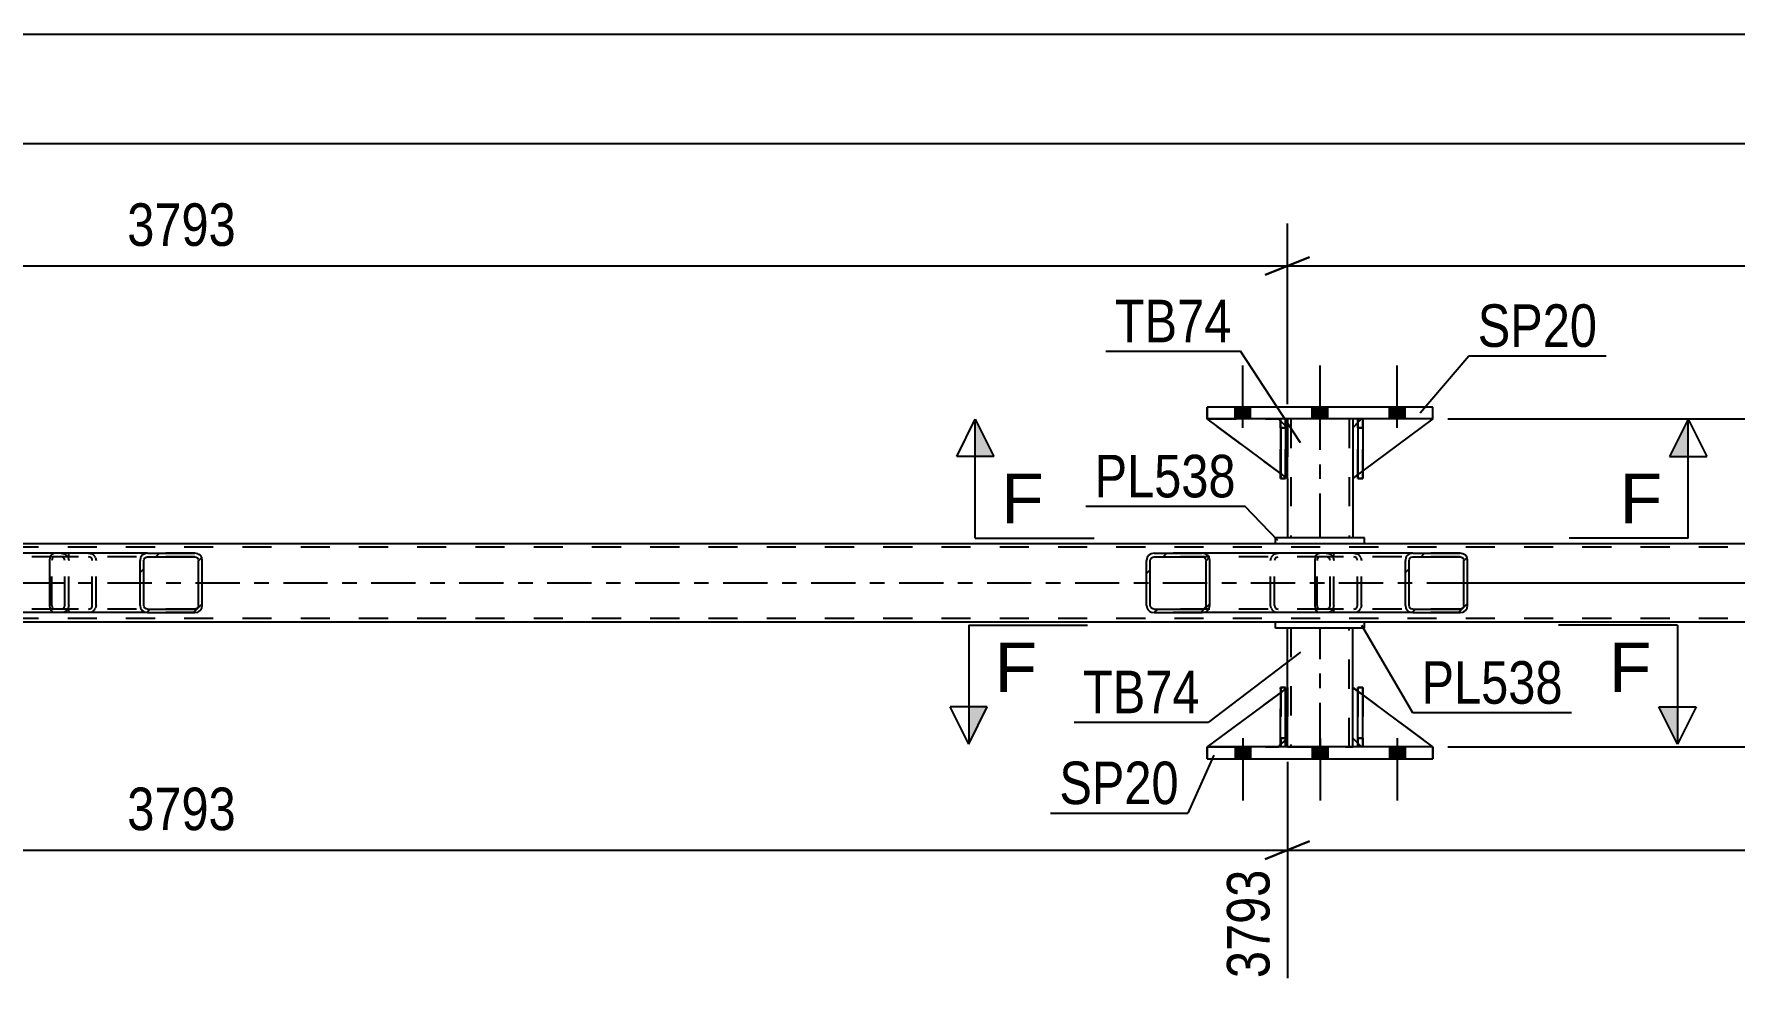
# Model space of a CAD drawing. Header units: millimetres. Extents: x 0 to 841, y 0 to 594.
# Drawn here: x 161.5 to 275.9, y 204.9 to 269.1 of the extents above; entities that cross this region are included whole.
import ezdxf

# ---------------------------------------------------------------- set-up
doc = ezdxf.new("R2010")
doc.units = ezdxf.units.MM
doc.linetypes.add('DXK_LINE_DOT2', pattern=[3.9198, 1.9599, -1.9599])
doc.linetypes.add('DXK_LINE_DOT3', pattern=[5.9187, 2.979, -0.9799, 0.9799, -0.9799])
doc.styles.add('Arial', font='ARIAL.TTF', dxfattribs={"height": 0.2})
doc.styles.add('Arial Narrow', font='ARIALN.TTF', dxfattribs={"height": 0.2})

# ---------------------------------------------------------------- blocks, each defined once
blk = doc.blocks.new('Part-318887959-3228 - 3092')
at = {"color": 7, "linetype": 'DXK_LINE_DOT2'}
for p, q in [((250.9, 225.07), (250.58, 225.07)), ((250.58, 221.67), (250.58, 225.07)), ((250.58, 221.07), (250.58, 225.07)), ((250.9, 225.07), (250.9, 221.67)), ((250.9, 221.07), (250.9, 225.07)), ((250.9, 221.67), (250.58, 221.67)), ((250.58, 221.07), (250.58, 221.67)), ((250.9, 221.07), (250.58, 221.07)), ((250.9, 221.67), (250.9, 221.07)), ((250.9, 221.07), (250.9, 221.07))]:
    blk.add_line(p, q, dxfattribs=at)
blk = doc.blocks.new('Part-318887959-3184 - 3092')
at = {"color": 2, "linetype": 'Continuous'}
for p, q in [((250.23, 221.67), (250.23, 225.07)), ((250.58, 224.81), (250.23, 225.07)), ((255.63, 221.07), (250.9, 224.57)), ((250.58, 221.32), (250.23, 221.67))]:
    blk.add_line(p, q, dxfattribs=at)
at = {"color": 7, "linetype": 'DXK_LINE_DOT2'}
for p, q in [((250.9, 224.57), (250.58, 224.81)), ((250.83, 221.07), (250.58, 221.32)), ((255.63, 221.07), (250.83, 221.07)), ((255.63, 221.07), (255.63, 221.07)), ((255.63, 221.07), (255.63, 221.07))]:
    blk.add_line(p, q, dxfattribs=at)
blk = doc.blocks.new('Part-318887959-3249 - 3092')
at = {"color": 2, "linetype": 'Continuous'}
for p, q in [((240.43, 220.27), (240.43, 221.07)), ((255.63, 221.07), (240.43, 221.07)), ((255.63, 220.27), (255.63, 221.07)), ((240.43, 220.27), (255.63, 220.27))]:
    blk.add_line(p, q, dxfattribs=at)
at = {"color": 7, "linetype": 'DXK_LINE_DOT2'}
for p, q in [((240.43, 221.07), (240.43, 220.27)), ((255.63, 221.07), (255.63, 220.27))]:
    blk.add_line(p, q, dxfattribs=at)
blk = doc.blocks.new('Part-318887959-3185 - 3092')
at = {"color": 7, "linetype": 'DXK_LINE_DOT2'}
for p, q in [((250.23, 221.67), (250.23, 225.07)), ((250.23, 225.07), (255.63, 221.07)), ((250.83, 221.07), (250.23, 221.67)), ((255.63, 221.07), (250.83, 221.07))]:
    blk.add_line(p, q, dxfattribs=at)
blk = doc.blocks.new('Part-318887959-3186 - 3092')
at = {"color": 7, "linetype": 'DXK_LINE_DOT2'}
for p, q in [((250.58, 242.55), (250.58, 243.15)), ((250.58, 243.15), (250.58, 243.15)), ((250.58, 243.15), (250.58, 239.15)), ((250.9, 243.15), (250.58, 243.15)), ((250.58, 239.15), (250.58, 242.55)), ((250.58, 242.55), (250.9, 242.55)), ((250.9, 242.55), (250.9, 243.15)), ((250.9, 239.15), (250.9, 243.15)), ((250.9, 242.55), (250.9, 239.15)), ((250.58, 239.15), (250.9, 239.15))]:
    blk.add_line(p, q, dxfattribs=at)
blk = doc.blocks.new('Part-318887959-3251 - 3092')
at = {"color": 7, "linetype": 'DXK_LINE_DOT2'}
for p, q in [((245.38, 242.55), (245.38, 243.15)), ((245.38, 243.15), (245.38, 243.15)), ((245.38, 243.15), (245.38, 239.15)), ((245.7, 243.15), (245.38, 243.15)), ((245.38, 239.15), (245.38, 242.55)), ((245.38, 242.55), (245.7, 242.55)), ((245.7, 242.55), (245.7, 243.15)), ((245.7, 239.15), (245.7, 243.15)), ((245.7, 242.55), (245.7, 239.15)), ((245.38, 239.15), (245.7, 239.15))]:
    blk.add_line(p, q, dxfattribs=at)
blk = doc.blocks.new('Part-318887959-3187 - 3092')
at = {"color": 2, "linetype": 'Continuous'}
for p, q in [((245.39, 224.74), (240.43, 221.07)), ((245.83, 225.07), (245.71, 224.98)), ((245.83, 221.67), (245.83, 225.07)), ((245.38, 221.23), (245.23, 221.07)), ((245.83, 221.67), (245.7, 221.55)), ((245.83, 221.67), (245.83, 221.67))]:
    blk.add_line(p, q, dxfattribs=at)
at = {"color": 7, "linetype": 'DXK_LINE_DOT2'}
for p, q in [((245.71, 224.98), (245.39, 224.74)), ((245.83, 221.67), (245.83, 225.07)), ((240.43, 221.07), (245.23, 221.07)), ((245.83, 221.67), (245.23, 221.07)), ((245.7, 221.55), (245.38, 221.23))]:
    blk.add_line(p, q, dxfattribs=at)
blk = doc.blocks.new('Part-318887959-3188 - 3092')
at = {"color": 7, "linetype": 'DXK_LINE_DOT2'}
for p, q in [((245.83, 225.07), (240.43, 221.07)), ((245.83, 221.67), (245.83, 225.07)), ((245.83, 225.07), (245.83, 221.67)), ((240.43, 221.07), (245.23, 221.07)), ((245.23, 221.07), (245.83, 221.67)), ((245.83, 221.67), (245.23, 221.07)), ((245.83, 221.67), (245.83, 221.67))]:
    blk.add_line(p, q, dxfattribs=at)
blk = doc.blocks.new('Part-318887959-3189 - 3092')
at = {"color": 2, "linetype": 'Continuous'}
for p, q in [((245.38, 221.07), (245.39, 225.07)), ((245.39, 225.07), (245.71, 225.07)), ((245.7, 221.07), (245.71, 225.07)), ((245.39, 221.07), (245.38, 221.07)), ((245.71, 221.07), (245.38, 221.07))]:
    blk.add_line(p, q, dxfattribs=at)
at = {"color": 7, "linetype": 'DXK_LINE_DOT2'}
for p, q in [((245.39, 225.07), (245.39, 221.67)), ((245.71, 221.67), (245.71, 225.07)), ((245.39, 221.67), (245.39, 221.07)), ((245.39, 221.67), (245.71, 221.67)), ((245.7, 221.07), (245.71, 221.07)), ((245.71, 221.07), (245.71, 221.67))]:
    blk.add_line(p, q, dxfattribs=at)
blk = doc.blocks.new('Part-318887959-3191 - 3092')
at = {"color": 7, "linetype": 'DXK_LINE_DOT2'}
for p, q in [((245.7, 225.07), (245.38, 225.07)), ((245.38, 221.67), (245.38, 225.07)), ((245.38, 221.07), (245.38, 225.07)), ((245.7, 225.07), (245.7, 221.67)), ((245.7, 221.07), (245.7, 225.07)), ((245.7, 221.67), (245.38, 221.67)), ((245.38, 221.07), (245.38, 221.67)), ((245.7, 221.07), (245.38, 221.07)), ((245.7, 221.67), (245.7, 221.07)), ((245.7, 221.07), (245.7, 221.07))]:
    blk.add_line(p, q, dxfattribs=at)
blk = doc.blocks.new('Part-318887959-3257 - 3092')
at = {"color": 2, "linetype": 'Continuous'}
for p, q in [((245.83, 243.15), (245.83, 242.55)), ((250.23, 243.15), (250.23, 242.55)), ((245.83, 239.15), (245.83, 235.15)), ((250.23, 239.15), (250.23, 235.15))]:
    blk.add_line(p, q, dxfattribs=at)
at = {"color": 7, "linetype": 'DXK_LINE_DOT2'}
for p, q in [((250.23, 243.15), (245.83, 243.15)), ((245.83, 242.55), (245.83, 239.15)), ((246.07, 243.15), (246.07, 235.15)), ((249.99, 243.15), (249.99, 235.15)), ((250.23, 242.55), (250.23, 239.15)), ((250.23, 235.15), (245.83, 235.15))]:
    blk.add_line(p, q, dxfattribs=at)
at = {"color": 7, "linetype": 'DXK_LINE_DOT3'}
blk.add_line((248.03, 235.15), (248.03, 243.15), dxfattribs=at)
blk = doc.blocks.new('Part-318887959-3195 - 3092')
at = {"color": 2, "linetype": 'Continuous'}
for p, q in [((245.7, 243.15), (245.38, 243.15)), ((245.38, 243.15), (245.39, 239.15)), ((245.71, 243.15), (245.7, 243.15)), ((245.7, 243.15), (245.71, 239.15)), ((245.71, 239.15), (245.39, 239.15))]:
    blk.add_line(p, q, dxfattribs=at)
at = {"color": 7, "linetype": 'DXK_LINE_DOT2'}
for p, q in [((245.39, 242.55), (245.39, 243.15)), ((245.71, 242.55), (245.39, 242.55)), ((245.39, 242.55), (245.39, 239.15)), ((245.71, 243.15), (245.7, 243.15)), ((245.71, 242.55), (245.71, 243.15)), ((245.71, 239.15), (245.71, 242.55))]:
    blk.add_line(p, q, dxfattribs=at)
blk = doc.blocks.new('Part-318887959-3196 - 3092')
at = {"color": 7, "linetype": 'DXK_LINE_DOT2'}
for p, q in [((245.83, 239.15), (240.43, 243.15)), ((240.43, 243.15), (245.23, 243.15)), ((245.23, 243.15), (245.83, 242.55)), ((245.83, 242.55), (245.23, 243.15)), ((245.83, 242.55), (245.83, 239.15)), ((245.83, 242.55), (245.83, 242.55)), ((245.83, 242.55), (245.83, 239.15))]:
    blk.add_line(p, q, dxfattribs=at)
blk = doc.blocks.new('Part-318887959-3197 - 3092')
at = {"color": 2, "linetype": 'Continuous'}
for p, q in [((245.39, 239.48), (240.43, 243.15)), ((245.38, 243), (245.23, 243.15)), ((245.83, 242.55), (245.7, 242.68)), ((245.83, 242.55), (245.83, 242.55)), ((245.83, 239.15), (245.83, 242.55)), ((245.71, 239.24), (245.83, 239.15)), ((245.83, 239.15), (245.83, 239.15))]:
    blk.add_line(p, q, dxfattribs=at)
at = {"color": 7, "linetype": 'DXK_LINE_DOT2'}
for p, q in [((245.23, 243.15), (240.43, 243.15)), ((245.23, 243.15), (245.83, 242.55)), ((245.7, 242.68), (245.38, 243)), ((245.83, 242.55), (245.83, 239.15)), ((245.71, 239.24), (245.39, 239.48))]:
    blk.add_line(p, q, dxfattribs=at)
blk = doc.blocks.new('Part-318887959-3198 - 3092')
at = {"color": 7, "linetype": 'DXK_LINE_DOT2'}
for p, q in [((250.83, 243.15), (250.23, 242.55)), ((250.23, 239.15), (255.63, 243.15)), ((250.23, 242.55), (250.23, 239.15)), ((255.63, 243.15), (250.83, 243.15))]:
    blk.add_line(p, q, dxfattribs=at)
blk = doc.blocks.new('Part-318887959-3199 - 3092')
at = {"color": 2, "linetype": 'Continuous'}
for p, q in [((250.58, 242.9), (250.23, 242.55)), ((250.23, 242.55), (250.23, 239.15)), ((255.63, 243.15), (250.9, 239.65)), ((250.58, 239.41), (250.23, 239.15))]:
    blk.add_line(p, q, dxfattribs=at)
at = {"color": 7, "linetype": 'DXK_LINE_DOT2'}
for p, q in [((250.83, 243.15), (250.58, 242.9)), ((255.63, 243.15), (250.83, 243.15)), ((250.9, 239.65), (250.58, 239.41))]:
    blk.add_line(p, q, dxfattribs=at)
blk = doc.blocks.new('Part-318887959-3226 - 3092')
at = {"color": 2, "linetype": 'Continuous'}
for p, q in [((250.58, 221.07), (250.58, 225.07)), ((250.58, 225.07), (250.9, 225.07)), ((250.9, 221.07), (250.9, 225.07)), ((250.58, 221.07), (250.58, 221.07)), ((250.9, 221.07), (250.58, 221.07))]:
    blk.add_line(p, q, dxfattribs=at)
at = {"color": 7, "linetype": 'DXK_LINE_DOT2'}
for p, q in [((250.58, 225.07), (250.58, 221.67)), ((250.9, 221.67), (250.9, 225.07)), ((250.58, 221.67), (250.58, 221.07)), ((250.58, 221.67), (250.9, 221.67)), ((250.9, 221.07), (250.9, 221.67)), ((250.9, 221.07), (250.9, 221.07))]:
    blk.add_line(p, q, dxfattribs=at)
blk = doc.blocks.new('Part-318887959-3234 - 3092')
at = {"color": 2, "linetype": 'Continuous'}
for p, q in [((251.03, 229.47), (245.03, 229.47)), ((245.03, 229.07), (245.03, 229.47)), ((251.03, 229.07), (245.03, 229.07)), ((251.03, 229.07), (251.03, 229.47))]:
    blk.add_line(p, q, dxfattribs=at)
blk = doc.blocks.new('Part-318887959-3239 - 3092')
at = {"color": 2, "linetype": 'Continuous'}
for p, q in [((245.83, 225.07), (245.83, 229.07)), ((250.23, 225.07), (250.23, 229.07)), ((245.83, 221.07), (245.83, 221.67)), ((250.23, 221.07), (250.23, 221.67))]:
    blk.add_line(p, q, dxfattribs=at)
at = {"color": 7, "linetype": 'DXK_LINE_DOT2'}
for p, q in [((250.23, 229.07), (245.83, 229.07)), ((246.07, 229.07), (246.07, 221.07)), ((249.99, 221.07), (249.99, 229.07)), ((245.83, 221.67), (245.83, 225.07)), ((250.23, 221.67), (250.23, 225.07)), ((245.83, 221.07), (250.23, 221.07))]:
    blk.add_line(p, q, dxfattribs=at)
at = {"color": 7, "linetype": 'DXK_LINE_DOT3'}
blk.add_line((248.03, 221.07), (248.03, 229.07), dxfattribs=at)
blk = doc.blocks.new('Part-318887959-3244 - 3092')
at = {"color": 2, "linetype": 'Continuous'}
for p, q in [((255.63, 243.95), (240.43, 243.95)), ((240.43, 243.15), (240.43, 243.95)), ((255.63, 243.15), (255.63, 243.95)), ((255.63, 243.15), (240.43, 243.15))]:
    blk.add_line(p, q, dxfattribs=at)
at = {"color": 7, "linetype": 'DXK_LINE_DOT2'}
for p, q in [((240.43, 243.95), (240.43, 243.15)), ((255.63, 243.15), (255.63, 243.95))]:
    blk.add_line(p, q, dxfattribs=at)
blk = doc.blocks.new('Part-318887959-3265 - 3092')
at = {"linetype": 'Continuous'}
h = blk.add_hatch(dxfattribs=at)
h.set_pattern_fill('', scale=0.7, style=0, pattern_type=0)
h.set_pattern_definition([(45, (155.438, 233.815), (-1.57154, 1.57154), [])])
h.paths.add_polyline_path([(155.48, 233.63), (155.44, 233.82), (155.33, 233.97), (155.16, 234.07), (154.97, 234.11), (151.73, 234.11), (151.54, 234.07), (151.37, 233.97), (151.26, 233.82), (151.22, 233.63), (151.22, 230.59), (151.26, 230.41), (151.37, 230.25), (151.54, 230.15), (151.73, 230.11), (154.97, 230.11), (155.16, 230.15), (155.33, 230.25), (155.44, 230.41), (155.48, 230.59)])
h.paths.add_polyline_path([(155.2, 230.5), (155.15, 230.42), (155.06, 230.37), (154.97, 230.35), (151.73, 230.35), (151.63, 230.37), (151.55, 230.42), (151.5, 230.5), (151.48, 230.59), (151.48, 233.63), (151.5, 233.72), (151.55, 233.8), (151.63, 233.85), (151.73, 233.87), (154.97, 233.87), (155.06, 233.85), (155.15, 233.8), (155.2, 233.72), (155.22, 233.63), (155.22, 230.59)])
at = {"color": 2, "linetype": 'Continuous'}
for p, q in [((151.26, 233.82), (151.22, 233.63)), ((151.22, 230.59), (151.22, 233.63)), ((151.48, 233.63), (151.5, 233.72)), ((151.48, 230.59), (151.48, 233.63)), ((151.5, 233.72), (151.55, 233.8)), ((151.73, 234.11), (151.54, 234.07)), ((151.55, 233.8), (151.63, 233.85)), ((151.63, 233.85), (151.73, 233.87)), ((151.73, 234.11), (154.97, 234.11)), ((151.73, 233.87), (154.97, 233.87)), ((162.83, 234.11), (154.97, 234.11)), ((155.16, 234.07), (154.97, 234.11)), ((154.97, 233.87), (155.06, 233.85)), ((155.06, 233.85), (155.15, 233.8)), ((155.15, 233.8), (155.2, 233.72)), ((155.2, 233.72), (155.22, 233.63)), ((155.22, 230.59), (155.22, 233.63)), ((155.48, 233.63), (155.44, 233.82)), ((155.48, 230.59), (155.48, 233.63)), ((151.22, 230.59), (151.26, 230.41)), ((151.5, 230.5), (151.48, 230.59)), ((151.55, 230.42), (151.5, 230.5)), ((151.54, 230.15), (151.73, 230.11)), ((151.63, 230.37), (151.55, 230.42)), ((151.73, 230.35), (151.63, 230.37)), ((151.73, 230.35), (154.97, 230.35)), ((151.73, 230.11), (154.97, 230.11)), ((155.06, 230.37), (154.97, 230.35)), ((154.97, 230.11), (155.16, 230.15)), ((162.83, 230.11), (154.97, 230.11)), ((155.15, 230.42), (155.06, 230.37)), ((155.2, 230.5), (155.15, 230.42)), ((155.22, 230.59), (155.2, 230.5)), ((155.44, 230.41), (155.48, 230.59))]:
    blk.add_line(p, q, dxfattribs=at)
at = {"color": 7, "linetype": 'DXK_LINE_DOT2'}
for p, q in [((154.97, 234.11), (151.73, 234.11)), ((163.32, 233.87), (151.73, 233.87)), ((159.57, 233.63), (159.61, 233.82)), ((159.57, 230.59), (159.57, 233.63)), ((159.84, 233.72), (159.82, 233.63)), ((159.82, 230.59), (159.82, 233.63)), ((159.9, 233.8), (159.84, 233.72)), ((159.88, 234.07), (160.08, 234.11)), ((159.98, 233.85), (159.9, 233.8)), ((160.08, 233.87), (159.98, 233.85)), ((163.32, 234.11), (162.83, 234.11)), ((163.32, 234.11), (163.51, 234.07)), ((163.41, 233.85), (163.32, 233.87)), ((163.5, 233.8), (163.41, 233.85)), ((163.55, 233.72), (163.5, 233.8)), ((163.57, 233.63), (163.55, 233.72)), ((163.57, 230.59), (163.57, 233.63)), ((163.79, 233.82), (163.83, 233.63)), ((163.83, 230.59), (163.83, 233.63)), ((163.32, 230.35), (151.73, 230.35)), ((154.97, 230.11), (151.73, 230.11)), ((159.61, 230.41), (159.57, 230.59)), ((159.82, 230.59), (159.84, 230.5)), ((159.84, 230.5), (159.9, 230.42)), ((160.08, 230.11), (159.88, 230.15)), ((159.9, 230.42), (159.98, 230.37)), ((159.98, 230.37), (160.08, 230.35)), ((163.32, 230.11), (162.83, 230.11)), ((163.32, 230.35), (163.41, 230.37)), ((163.51, 230.15), (163.32, 230.11)), ((163.41, 230.37), (163.5, 230.42)), ((163.5, 230.42), (163.55, 230.5)), ((163.55, 230.5), (163.57, 230.59)), ((163.83, 230.59), (163.79, 230.41))]:
    blk.add_line(p, q, dxfattribs=at)
at = {"color": 2, "linetype": 'Continuous'}
for centre, start, end in [((151.71, 233.61), 110.7583, 155.68), ((154.99, 233.61), 24.3199, 69.2417), ((151.71, 230.61), 204.3199, 249.2417), ((154.99, 230.61), 290.7583, 335.68)]:
    blk.add_arc(centre, 0.496, start, end, dxfattribs=at)
at = {"color": 7, "linetype": 'DXK_LINE_DOT2'}
for centre, start, end in [((160.06, 233.61), 110.7583, 155.68), ((163.33, 233.61), 24.32, 69.2417), ((160.06, 230.61), 204.32, 249.2417), ((163.33, 230.61), 290.7583, 335.68)]:
    blk.add_arc(centre, 0.496, start, end, dxfattribs=at)
blk = doc.blocks.new('Part-318887959-3266 - 3092')
at = {"linetype": 'Continuous'}
h = blk.add_hatch(dxfattribs=at)
h.set_pattern_fill('', scale=0.7, style=0, pattern_type=0)
h.set_pattern_definition([(45, (172.7827, 233.815), (-1.57154, 1.57154), [])])
h.paths.add_polyline_path([(172.82, 233.63), (172.78, 233.82), (172.67, 233.97), (172.51, 234.07), (172.32, 234.11), (169.13, 234.11), (168.94, 234.07), (168.78, 233.97), (168.67, 233.82), (168.63, 233.63), (168.63, 230.59), (168.67, 230.41), (168.78, 230.25), (168.94, 230.15), (169.13, 230.11), (172.32, 230.11), (172.51, 230.15), (172.67, 230.25), (172.78, 230.41), (172.82, 230.59)])
h.paths.add_polyline_path([(172.55, 230.5), (172.5, 230.42), (172.41, 230.37), (172.32, 230.35), (169.13, 230.35), (169.04, 230.37), (168.96, 230.42), (168.9, 230.5), (168.88, 230.59), (168.88, 233.63), (168.9, 233.72), (168.96, 233.8), (169.04, 233.85), (169.13, 233.87), (172.32, 233.87), (172.41, 233.85), (172.5, 233.8), (172.55, 233.72), (172.57, 233.63), (172.57, 230.59)])
at = {"color": 2, "linetype": 'Continuous'}
for p, q in [((162.56, 233.63), (162.58, 233.82)), ((162.56, 230.59), (162.56, 233.63)), ((162.58, 233.82), (162.64, 233.97)), ((162.64, 233.97), (162.73, 234.07)), ((162.73, 234.07), (162.83, 234.11)), ((169.13, 234.11), (162.83, 234.11)), ((168.67, 233.82), (168.63, 233.63)), ((168.63, 230.59), (168.63, 233.63)), ((168.88, 233.63), (168.9, 233.72)), ((168.88, 230.59), (168.88, 233.63)), ((168.9, 233.72), (168.96, 233.8)), ((169.13, 234.11), (168.94, 234.07)), ((168.96, 233.8), (169.04, 233.85)), ((169.04, 233.85), (169.13, 233.87)), ((169.13, 234.11), (172.32, 234.11)), ((169.13, 233.87), (172.32, 233.87)), ((172.51, 234.07), (172.32, 234.11)), ((172.32, 233.87), (172.41, 233.85)), ((172.41, 233.85), (172.5, 233.8)), ((172.5, 233.8), (172.55, 233.72)), ((172.55, 233.72), (172.57, 233.63)), ((172.57, 230.59), (172.57, 233.63)), ((172.82, 233.63), (172.78, 233.82)), ((172.82, 230.59), (172.82, 233.63)), ((162.58, 230.41), (162.56, 230.59)), ((162.64, 230.25), (162.58, 230.41)), ((162.73, 230.15), (162.64, 230.25)), ((162.83, 230.11), (162.73, 230.15)), ((169.13, 230.11), (162.83, 230.11)), ((168.63, 230.59), (168.67, 230.41)), ((168.9, 230.5), (168.88, 230.59)), ((168.96, 230.42), (168.9, 230.5)), ((168.94, 230.15), (169.13, 230.11)), ((169.04, 230.37), (168.96, 230.42)), ((169.13, 230.35), (169.04, 230.37)), ((169.13, 230.35), (172.32, 230.35)), ((169.13, 230.11), (172.32, 230.11)), ((172.41, 230.37), (172.32, 230.35)), ((172.32, 230.11), (172.51, 230.15)), ((172.5, 230.42), (172.41, 230.37)), ((172.55, 230.5), (172.5, 230.42)), ((172.57, 230.59), (172.55, 230.5)), ((172.78, 230.41), (172.82, 230.59))]:
    blk.add_line(p, q, dxfattribs=at)
at = {"color": 7, "linetype": 'DXK_LINE_DOT2'}
for p, q in [((162.71, 233.72), (162.7, 233.63)), ((162.7, 230.59), (162.7, 233.63)), ((162.74, 233.8), (162.71, 233.72)), ((162.78, 233.85), (162.74, 233.8)), ((162.83, 233.87), (162.78, 233.85)), ((172.32, 233.87), (162.83, 233.87)), ((163.83, 233.87), (163.83, 234.11)), ((165.17, 234.11), (165.36, 234.07)), ((165.26, 233.85), (165.17, 233.87)), ((165.35, 233.8), (165.26, 233.85)), ((165.4, 233.72), (165.35, 233.8)), ((165.42, 233.63), (165.4, 233.72)), ((165.42, 230.59), (165.42, 233.63)), ((165.63, 233.82), (165.67, 233.63)), ((165.67, 230.59), (165.67, 233.63)), ((172.32, 234.11), (169.13, 234.11)), ((162.7, 230.59), (162.71, 230.5)), ((162.71, 230.5), (162.74, 230.42)), ((162.74, 230.42), (162.78, 230.37)), ((162.78, 230.37), (162.83, 230.35)), ((172.32, 230.35), (162.83, 230.35)), ((163.83, 230.11), (163.83, 230.35)), ((165.17, 230.35), (165.26, 230.37)), ((165.36, 230.15), (165.17, 230.11)), ((165.26, 230.37), (165.35, 230.42)), ((165.35, 230.42), (165.4, 230.5)), ((165.4, 230.5), (165.42, 230.59)), ((165.67, 230.59), (165.63, 230.41)), ((172.32, 230.11), (169.13, 230.11))]:
    blk.add_line(p, q, dxfattribs=at)
for centre, start, end in [((165.18, 233.62), 23.8494, 68.8059), ((165.18, 230.61), 291.1941, 336.1506)]:
    blk.add_arc(centre, 0.492, start, end, dxfattribs=at)
at = {"color": 2, "linetype": 'Continuous'}
for centre, start, end in [((169.12, 233.62), 111.1941, 156.1506), ((172.33, 233.62), 23.8494, 68.8059), ((169.12, 230.61), 203.8494, 248.8059), ((172.33, 230.61), 291.1941, 336.1506)]:
    blk.add_arc(centre, 0.492, start, end, dxfattribs=at)
blk = doc.blocks.new('Part-318887959-3267 - 3092')
at = {"linetype": 'Continuous'}
h = blk.add_hatch(dxfattribs=at)
h.set_pattern_fill('', scale=0.7, style=0, pattern_type=0)
h.set_pattern_definition([(45, (240.5722, 233.815), (-1.57154, 1.57154), [])])
h.paths.add_polyline_path([(240.61, 233.63), (240.57, 233.82), (240.46, 233.97), (240.3, 234.07), (240.1, 234.11), (236.87, 234.11), (236.67, 234.07), (236.5, 233.97), (236.39, 233.82), (236.35, 233.63), (236.35, 230.59), (236.39, 230.41), (236.5, 230.25), (236.67, 230.15), (236.87, 230.11), (240.1, 230.11), (240.3, 230.15), (240.46, 230.25), (240.57, 230.41), (240.61, 230.59)])
h.paths.add_polyline_path([(240.34, 230.5), (240.28, 230.42), (240.2, 230.37), (240.1, 230.35), (236.87, 230.35), (236.77, 230.37), (236.68, 230.42), (236.63, 230.5), (236.61, 230.59), (236.61, 233.63), (236.63, 233.72), (236.68, 233.8), (236.77, 233.85), (236.87, 233.87), (240.1, 233.87), (240.2, 233.85), (240.28, 233.8), (240.34, 233.72), (240.36, 233.63), (240.36, 230.59)])
at = {"color": 2, "linetype": 'Continuous'}
for p, q in [((236.39, 233.82), (236.35, 233.63)), ((236.35, 230.59), (236.35, 233.63)), ((236.61, 233.63), (236.63, 233.72)), ((236.61, 230.59), (236.61, 233.63)), ((236.63, 233.72), (236.68, 233.8)), ((236.87, 234.11), (236.67, 234.07)), ((236.68, 233.8), (236.77, 233.85)), ((236.77, 233.85), (236.87, 233.87)), ((236.87, 234.11), (240.1, 234.11)), ((236.87, 233.87), (240.1, 233.87)), ((247.97, 234.11), (240.1, 234.11)), ((240.3, 234.07), (240.1, 234.11)), ((240.1, 233.87), (240.2, 233.85)), ((240.2, 233.85), (240.28, 233.8)), ((240.28, 233.8), (240.34, 233.72)), ((240.34, 233.72), (240.36, 233.63)), ((240.36, 230.59), (240.36, 233.63)), ((240.61, 233.63), (240.57, 233.82)), ((240.61, 230.59), (240.61, 233.63)), ((236.35, 230.59), (236.39, 230.41)), ((236.63, 230.5), (236.61, 230.59)), ((236.68, 230.42), (236.63, 230.5)), ((236.67, 230.15), (236.87, 230.11)), ((236.77, 230.37), (236.68, 230.42)), ((236.87, 230.35), (236.77, 230.37)), ((236.87, 230.35), (240.1, 230.35)), ((236.87, 230.11), (240.1, 230.11)), ((240.2, 230.37), (240.1, 230.35)), ((240.1, 230.11), (240.3, 230.15)), ((247.97, 230.11), (240.1, 230.11)), ((240.28, 230.42), (240.2, 230.37)), ((240.34, 230.5), (240.28, 230.42)), ((240.36, 230.59), (240.34, 230.5)), ((240.57, 230.41), (240.61, 230.59))]:
    blk.add_line(p, q, dxfattribs=at)
at = {"color": 7, "linetype": 'DXK_LINE_DOT2'}
for p, q in [((240.1, 234.11), (236.87, 234.11)), ((248.45, 233.87), (236.87, 233.87)), ((244.7, 233.63), (244.74, 233.82)), ((244.7, 230.59), (244.7, 233.63)), ((244.98, 233.72), (244.96, 233.63)), ((244.96, 230.59), (244.96, 233.63)), ((245.03, 233.8), (244.98, 233.72)), ((245.02, 234.07), (245.21, 234.11)), ((245.03, 233.8), (245.06, 233.82)), ((245.06, 233.82), (245.12, 233.85)), ((245.12, 233.85), (245.21, 233.87)), ((248.45, 234.11), (247.97, 234.11)), ((248.45, 234.11), (248.65, 234.07)), ((248.55, 233.85), (248.45, 233.87)), ((248.63, 233.8), (248.55, 233.85)), ((248.69, 233.72), (248.63, 233.8)), ((248.71, 233.63), (248.69, 233.72)), ((248.71, 230.59), (248.71, 233.63)), ((248.92, 233.82), (248.96, 233.63)), ((248.96, 230.59), (248.96, 233.63)), ((248.45, 230.35), (236.87, 230.35)), ((240.1, 230.11), (236.87, 230.11)), ((244.74, 230.41), (244.7, 230.59)), ((244.96, 230.59), (244.98, 230.5)), ((244.98, 230.5), (245.03, 230.42)), ((245.21, 230.11), (245.02, 230.15)), ((245.03, 230.42), (245.12, 230.37)), ((245.12, 230.37), (245.21, 230.35)), ((248.45, 230.11), (247.97, 230.11)), ((248.45, 230.35), (248.55, 230.37)), ((248.65, 230.15), (248.45, 230.11)), ((248.55, 230.37), (248.63, 230.42)), ((248.63, 230.42), (248.69, 230.5)), ((248.69, 230.5), (248.71, 230.59)), ((248.96, 230.59), (248.92, 230.41))]:
    blk.add_line(p, q, dxfattribs=at)
at = {"color": 2, "linetype": 'Continuous'}
for centre, start, end in [((236.85, 233.61), 110.7583, 155.68), ((240.12, 233.61), 24.3199, 69.2417), ((236.85, 230.61), 204.3199, 249.2417), ((240.12, 230.61), 290.7583, 335.68)]:
    blk.add_arc(centre, 0.496, start, end, dxfattribs=at)
at = {"color": 7, "linetype": 'DXK_LINE_DOT2'}
for centre, start, end in [((245.2, 233.61), 110.7583, 155.68), ((248.47, 233.61), 24.32, 69.2417), ((245.2, 230.61), 204.32, 249.2417), ((248.47, 230.61), 290.7583, 335.68)]:
    blk.add_arc(centre, 0.496, start, end, dxfattribs=at)
blk = doc.blocks.new('Part-318887959-3268 - 3092')
at = {"linetype": 'Continuous'}
h = blk.add_hatch(dxfattribs=at)
h.set_pattern_fill('', scale=0.7, style=0, pattern_type=0)
h.set_pattern_definition([(45, (257.917, 233.815), (-1.57154, 1.57154), [])])
h.paths.add_polyline_path([(257.96, 233.63), (257.92, 233.82), (257.81, 233.97), (257.64, 234.07), (257.45, 234.11), (254.27, 234.11), (254.08, 234.07), (253.91, 233.97), (253.8, 233.82), (253.77, 233.63), (253.77, 230.59), (253.8, 230.41), (253.91, 230.25), (254.08, 230.15), (254.27, 230.11), (257.45, 230.11), (257.64, 230.15), (257.81, 230.25), (257.92, 230.41), (257.96, 230.59)])
h.paths.add_polyline_path([(257.68, 230.5), (257.63, 230.42), (257.55, 230.37), (257.45, 230.35), (254.27, 230.35), (254.17, 230.37), (254.09, 230.42), (254.04, 230.5), (254.02, 230.59), (254.02, 233.63), (254.04, 233.72), (254.09, 233.8), (254.17, 233.85), (254.27, 233.87), (257.45, 233.87), (257.55, 233.85), (257.63, 233.8), (257.68, 233.72), (257.7, 233.63), (257.7, 230.59)])
at = {"color": 2, "linetype": 'Continuous'}
for p, q in [((247.7, 233.63), (247.72, 233.82)), ((247.7, 230.59), (247.7, 233.63)), ((247.72, 233.82), (247.78, 233.97)), ((247.78, 233.97), (247.86, 234.07)), ((247.86, 234.07), (247.97, 234.11)), ((254.27, 234.11), (247.97, 234.11)), ((253.8, 233.82), (253.77, 233.63)), ((253.77, 230.59), (253.77, 233.63)), ((254.02, 233.63), (254.04, 233.72)), ((254.02, 230.59), (254.02, 233.63)), ((254.04, 233.72), (254.09, 233.8)), ((254.27, 234.11), (254.08, 234.07)), ((254.09, 233.8), (254.17, 233.85)), ((254.17, 233.85), (254.27, 233.87)), ((254.27, 234.11), (257.45, 234.11)), ((254.27, 233.87), (257.45, 233.87)), ((257.64, 234.07), (257.45, 234.11)), ((257.45, 233.87), (257.55, 233.85)), ((257.55, 233.85), (257.63, 233.8)), ((257.63, 233.8), (257.68, 233.72)), ((257.68, 233.72), (257.7, 233.63)), ((257.7, 230.59), (257.7, 233.63)), ((257.96, 233.63), (257.92, 233.82)), ((257.96, 230.59), (257.96, 233.63)), ((247.72, 230.41), (247.7, 230.59)), ((247.78, 230.25), (247.72, 230.41)), ((247.86, 230.15), (247.78, 230.25)), ((247.97, 230.11), (247.86, 230.15)), ((254.27, 230.11), (247.97, 230.11)), ((253.77, 230.59), (253.8, 230.41)), ((254.04, 230.5), (254.02, 230.59)), ((254.09, 230.42), (254.04, 230.5)), ((254.08, 230.15), (254.27, 230.11)), ((254.17, 230.37), (254.09, 230.42)), ((254.27, 230.35), (254.17, 230.37)), ((254.27, 230.35), (257.45, 230.35)), ((254.27, 230.11), (257.45, 230.11)), ((257.55, 230.37), (257.45, 230.35)), ((257.45, 230.11), (257.64, 230.15)), ((257.63, 230.42), (257.55, 230.37)), ((257.68, 230.5), (257.63, 230.42)), ((257.7, 230.59), (257.68, 230.5)), ((257.92, 230.41), (257.96, 230.59))]:
    blk.add_line(p, q, dxfattribs=at)
at = {"color": 7, "linetype": 'DXK_LINE_DOT2'}
for p, q in [((247.84, 233.72), (247.83, 233.63)), ((247.83, 230.59), (247.83, 233.63)), ((247.87, 233.8), (247.84, 233.72)), ((247.92, 233.85), (247.87, 233.8)), ((247.97, 233.87), (247.92, 233.85)), ((257.45, 233.87), (247.97, 233.87)), ((248.96, 233.87), (248.96, 234.11)), ((250.3, 234.11), (250.49, 234.07)), ((250.4, 233.85), (250.3, 233.87)), ((250.48, 233.8), (250.4, 233.85)), ((250.53, 233.72), (250.48, 233.8)), ((250.55, 233.63), (250.53, 233.72)), ((250.55, 230.59), (250.55, 233.63)), ((250.77, 233.82), (250.81, 233.63)), ((250.81, 230.59), (250.81, 233.63)), ((257.45, 234.11), (254.27, 234.11)), ((247.83, 230.59), (247.84, 230.5)), ((247.84, 230.5), (247.87, 230.42)), ((247.87, 230.42), (247.92, 230.37)), ((247.92, 230.37), (247.97, 230.35)), ((257.45, 230.35), (247.97, 230.35)), ((248.96, 230.11), (248.96, 230.35)), ((250.3, 230.35), (250.4, 230.37)), ((250.49, 230.15), (250.3, 230.11)), ((250.4, 230.37), (250.48, 230.42)), ((250.48, 230.42), (250.53, 230.5)), ((250.53, 230.5), (250.55, 230.59)), ((250.81, 230.59), (250.77, 230.41)), ((257.45, 230.11), (254.27, 230.11))]:
    blk.add_line(p, q, dxfattribs=at)
for centre, start, end in [((250.32, 233.62), 23.8494, 68.8059), ((250.32, 230.61), 291.1941, 336.1506)]:
    blk.add_arc(centre, 0.492, start, end, dxfattribs=at)
at = {"color": 2, "linetype": 'Continuous'}
for centre, start, end in [((254.25, 233.62), 111.1941, 156.1506), ((257.47, 233.62), 23.8494, 68.8059), ((254.25, 230.61), 203.8494, 248.8059), ((257.47, 230.61), 291.1941, 336.1506)]:
    blk.add_arc(centre, 0.492, start, end, dxfattribs=at)
blk = doc.blocks.new('Part-318887959-3273 - 3092')
at = {"color": 2, "linetype": 'Continuous'}
for p, q in [((250.9, 243.15), (250.58, 243.15)), ((250.58, 243.15), (250.58, 239.15)), ((250.9, 243.15), (250.9, 243.15)), ((250.9, 243.15), (250.9, 239.15)), ((250.9, 239.15), (250.58, 239.15))]:
    blk.add_line(p, q, dxfattribs=at)
at = {"color": 7, "linetype": 'DXK_LINE_DOT2'}
for p, q in [((250.58, 242.55), (250.58, 243.15)), ((250.9, 242.55), (250.58, 242.55)), ((250.58, 242.55), (250.58, 239.15)), ((250.9, 242.55), (250.9, 243.15)), ((250.9, 243.15), (250.9, 243.15)), ((250.9, 239.15), (250.9, 242.55))]:
    blk.add_line(p, q, dxfattribs=at)
blk = doc.blocks.new('Part-318887959-3284 - 3092')
at = {"color": 2, "linetype": 'Continuous'}
for p, q in [((251.03, 235.15), (245.03, 235.15)), ((245.03, 234.75), (245.03, 235.15)), ((251.03, 234.75), (245.03, 234.75)), ((251.03, 234.75), (251.03, 235.15))]:
    blk.add_line(p, q, dxfattribs=at)
blk = doc.blocks.new('Part-318887959-3333 - 3092')
at = {"color": 2, "linetype": 'Continuous'}
for p, q in [((245.03, 234.75), (107.25, 234.75)), ((500.25, 234.75), (251.03, 234.75)), ((245.03, 229.47), (107.25, 229.47)), ((500.25, 229.47), (251.03, 229.47))]:
    blk.add_line(p, q, dxfattribs=at)
at = {"color": 7, "linetype": 'DXK_LINE_DOT2'}
for p, q in [((769.37, 234.51), (107.25, 234.51)), ((251.03, 234.75), (245.03, 234.75)), ((769.37, 229.71), (107.25, 229.71)), ((251.03, 229.47), (245.03, 229.47))]:
    blk.add_line(p, q, dxfattribs=at)
at = {"color": 7, "linetype": 'DXK_LINE_DOT3'}
blk.add_line((107.25, 232.11), (769.37, 232.11), dxfattribs=at)
blk = doc.blocks.new('Bolt-318887959-3383 - 3092')
at = {"linetype": 'Continuous'}
for points in [[(242.31, 243.15), (243.35, 243.15), (243.35, 243.95), (242.31, 243.95)], [(242.31, 243.15), (243.35, 243.15), (243.35, 243.95), (242.31, 243.95)], [(242.31, 243.15), (243.35, 243.15), (243.35, 243.95), (242.31, 243.95)], [(247.51, 243.15), (248.55, 243.15), (248.55, 243.95), (247.51, 243.95)], [(247.51, 243.15), (248.55, 243.15), (248.55, 243.95), (247.51, 243.95)], [(252.71, 243.15), (253.75, 243.15), (253.75, 243.95), (252.71, 243.95)], [(252.71, 243.15), (253.75, 243.15), (253.75, 243.95), (252.71, 243.95)], [(252.71, 243.15), (253.75, 243.15), (253.75, 243.95), (252.71, 243.95)]]:
    blk.add_hatch(color=1, dxfattribs=at).paths.add_polyline_path(points)
at = {"color": 1, "linetype": 'Continuous'}
for p, q in [((242.83, 242.55), (242.83, 246.75)), ((242.83, 242.55), (242.83, 246.75)), ((242.83, 242.55), (242.83, 246.75)), ((248.03, 242.55), (248.03, 246.75)), ((248.03, 242.55), (248.03, 246.75)), ((253.23, 242.55), (253.23, 246.75)), ((253.23, 242.55), (253.23, 246.75)), ((253.23, 242.55), (253.23, 246.75)), ((242.31, 243.15), (242.31, 243.95)), ((242.31, 243.15), (242.31, 243.95)), ((242.31, 243.15), (242.31, 243.95)), ((243.35, 243.15), (243.35, 243.95)), ((243.35, 243.15), (243.35, 243.95)), ((243.35, 243.15), (243.35, 243.95)), ((247.51, 243.15), (247.51, 243.95)), ((247.51, 243.15), (247.51, 243.95)), ((248.55, 243.15), (248.55, 243.95)), ((248.55, 243.15), (248.55, 243.95)), ((252.71, 243.15), (252.71, 243.95)), ((252.71, 243.15), (252.71, 243.95)), ((252.71, 243.15), (252.71, 243.95)), ((253.75, 243.15), (253.75, 243.95)), ((253.75, 243.15), (253.75, 243.95)), ((253.75, 243.15), (253.75, 243.95))]:
    blk.add_line(p, q, dxfattribs=at)
blk = doc.blocks.new('Bolt-318887959-3384 - 3092')
at = {"linetype": 'Continuous'}
for points in [[(243.35, 221.07), (242.31, 221.07), (242.31, 220.27), (243.35, 220.27)], [(243.35, 221.07), (242.31, 221.07), (242.31, 220.27), (243.35, 220.27)], [(243.35, 221.07), (242.31, 221.07), (242.31, 220.27), (243.35, 220.27)], [(248.55, 221.07), (247.51, 221.07), (247.51, 220.27), (248.55, 220.27)], [(248.55, 221.07), (247.51, 221.07), (247.51, 220.27), (248.55, 220.27)], [(253.75, 221.07), (252.71, 221.07), (252.71, 220.27), (253.75, 220.27)], [(253.75, 221.07), (252.71, 221.07), (252.71, 220.27), (253.75, 220.27)], [(253.75, 221.07), (252.71, 221.07), (252.71, 220.27), (253.75, 220.27)]]:
    blk.add_hatch(color=1, dxfattribs=at).paths.add_polyline_path(points)
at = {"color": 1, "linetype": 'Continuous'}
for p, q in [((242.31, 221.07), (242.31, 220.27)), ((242.31, 221.07), (242.31, 220.27)), ((242.31, 221.07), (242.31, 220.27)), ((242.83, 221.67), (242.83, 217.47)), ((242.83, 221.67), (242.83, 217.47)), ((242.83, 221.67), (242.83, 217.47)), ((243.35, 221.07), (243.35, 220.27)), ((243.35, 221.07), (243.35, 220.27)), ((243.35, 221.07), (243.35, 220.27)), ((247.51, 221.07), (247.51, 220.27)), ((247.51, 221.07), (247.51, 220.27)), ((248.03, 221.67), (248.03, 217.47)), ((248.03, 221.67), (248.03, 217.47)), ((248.55, 221.07), (248.55, 220.27)), ((248.55, 221.07), (248.55, 220.27)), ((252.71, 221.07), (252.71, 220.27)), ((252.71, 221.07), (252.71, 220.27)), ((252.71, 221.07), (252.71, 220.27)), ((253.23, 221.67), (253.23, 217.47)), ((253.23, 221.67), (253.23, 217.47)), ((253.23, 221.67), (253.23, 217.47)), ((253.75, 221.07), (253.75, 220.27)), ((253.75, 221.07), (253.75, 220.27)), ((253.75, 221.07), (253.75, 220.27))]:
    blk.add_line(p, q, dxfattribs=at)
blk = doc.blocks.new('StraightDimension-318887959-3421 - 3092')
at = {"color": 7, "linetype": 'Continuous'}
blk.add_line((97.03, 261.69), (779.59, 261.69), dxfattribs=at)
blk = doc.blocks.new('StraightDimension-318887959-3442 - 3092')
at = {"color": 7, "linetype": 'Continuous'}
blk.add_line((96.39, 269.06), (780.23, 269.06), dxfattribs=at)
blk = doc.blocks.new('StraightDimension-318887959-3453 - 3092')
at = {"color": 7, "linetype": 'Continuous'}
for p, q in [((245.83, 244.15), (245.83, 256.3)), ((244.33, 252.85), (247.33, 254.05)), ((97.03, 253.45), (245.83, 253.45))]:
    blk.add_line(p, q, dxfattribs=at)
at = {"color": 0}
blk.add_wipeout([(175.69, 254.2), (175.69, 258.4), (167.17, 258.4), (167.17, 254.2)], dxfattribs=at)
at = {"color": 3, "style": 'Arial Narrow'}
blk.add_text('3793', height=2.863, dxfattribs=at).set_placement((167.77, 254.8))
blk = doc.blocks.new('StraightDimension-318887959-3457 - 3092')
at = {"color": 7, "linetype": 'Continuous'}
for p, q in [((245.83, 244.15), (245.83, 256.3)), ((247.33, 254.05), (244.33, 252.85)), ((245.83, 253.45), (501.05, 253.45))]:
    blk.add_line(p, q, dxfattribs=at)
blk = doc.blocks.new('StraightDimension-318887959-3504 - 3092')
at = {"color": 7, "linetype": 'Continuous'}
for p, q in [((282.88, 233.61), (284.08, 230.61)), ((256.62, 232.11), (285.88, 232.11)), ((283.48, 221.07), (283.48, 232.11)), ((284.08, 219.57), (282.88, 222.57)), ((256.63, 221.07), (285.88, 221.07))]:
    blk.add_line(p, q, dxfattribs=at)
at = {"color": 0}
blk.add_wipeout([(282.73, 229.93), (278.53, 229.93), (278.53, 223.25), (282.73, 223.25)], dxfattribs=at)
at = {"color": 3, "style": 'Arial Narrow'}
blk.add_text('276', height=2.863, rotation=90.0002, dxfattribs=at).set_placement((282.13, 223.85))
blk = doc.blocks.new('StraightDimension-318887959-3532 - 3092')
at = {"color": 7, "linetype": 'Continuous'}
for p, q in [((282.88, 244.65), (284.08, 241.65)), ((256.63, 243.15), (285.88, 243.15)), ((283.48, 232.11), (283.48, 243.15)), ((284.08, 230.61), (282.88, 233.61)), ((256.62, 232.11), (285.88, 232.11))]:
    blk.add_line(p, q, dxfattribs=at)
at = {"color": 0}
blk.add_wipeout([(282.73, 240.97), (278.53, 240.97), (278.53, 234.29), (282.73, 234.29)], dxfattribs=at)
at = {"color": 3, "style": 'Arial Narrow'}
blk.add_text('276', height=2.863, rotation=90.0002, dxfattribs=at).set_placement((282.13, 234.89))
blk = doc.blocks.new('StraightDimension-318887959-3572 - 3092')
at = {"color": 7, "linetype": 'Continuous'}
for p, q in [((245.83, 220.07), (245.83, 205.51)), ((247.33, 214.72), (244.33, 213.52)), ((245.83, 214.12), (501.05, 214.12))]:
    blk.add_line(p, q, dxfattribs=at)
blk = doc.blocks.new('StraightDimension-318887959-3578 - 3092')
at = {"color": 7, "linetype": 'Continuous'}
for p, q in [((245.83, 220.07), (245.83, 205.51)), ((97.03, 214.12), (245.83, 214.12)), ((244.33, 213.52), (247.33, 214.72))]:
    blk.add_line(p, q, dxfattribs=at)
at = {"color": 0}
blk.add_wipeout([(175.69, 214.87), (175.69, 219.07), (167.17, 219.07), (167.17, 214.87)], dxfattribs=at)
at = {"color": 3, "style": 'Arial Narrow'}
blk.add_text('3793', height=2.863, dxfattribs=at).set_placement((167.77, 215.47))
at = {"color": 0, "linetype": 'Continuous'}
blk.add_wipeout([(245.23, 213.42), (241.03, 213.42), (241.03, 204.91), (245.23, 204.91)], dxfattribs=at)
at = {"color": 3, "linetype": 'Continuous', "style": 'Arial Narrow'}
blk.add_text('3793', height=2.863, rotation=90.0002, dxfattribs=at).set_placement((244.63, 205.51))
blk = doc.blocks.new('Mark-318887959-3253 - 3092')
at = {"color": 30, "linetype": 'Continuous'}
for p in [(233.62, 247.71), (246.72, 241.54)]:
    blk.add_line(p, (242.67, 247.71), dxfattribs=at)
at = {"color": 0}
blk.add_wipeout([(242.07, 248.31), (242.07, 251.31), (234.22, 251.31), (234.22, 248.31)], dxfattribs=at)
blk.add_wipeout([(242.07, 248.31), (242.07, 251.31), (234.22, 251.31), (234.22, 248.31)], dxfattribs=at)
at = {"color": 3, "style": 'Arial Narrow'}
blk.add_text('TB74', height=2.863, dxfattribs=at).set_placement((234.22, 248.31))
blk = doc.blocks.new('Mark-318887959-3230 - 3092')
at = {"color": 30, "linetype": 'Continuous'}
for p, q in [((250.83, 229.26), (254.26, 223.38)), ((254.26, 223.38), (264.96, 223.38))]:
    blk.add_line(p, q, dxfattribs=at)
at = {"color": 0}
blk.add_wipeout([(264.36, 223.98), (264.36, 226.98), (254.86, 226.98), (254.86, 223.98)], dxfattribs=at)
blk.add_wipeout([(264.36, 223.98), (264.36, 226.98), (254.86, 226.98), (254.86, 223.98)], dxfattribs=at)
at = {"color": 3, "style": 'Arial Narrow'}
blk.add_text('PL538', height=2.863, dxfattribs=at).set_placement((254.86, 223.98))
blk = doc.blocks.new('Mark-318887959-3235 - 3092')
at = {"color": 30, "linetype": 'Continuous'}
for p in [(246.72, 227.46), (231.48, 222.74)]:
    blk.add_line(p, (240.53, 222.74), dxfattribs=at)
at = {"color": 0}
blk.add_wipeout([(239.93, 223.34), (239.93, 226.34), (232.08, 226.34), (232.08, 223.34)], dxfattribs=at)
blk.add_wipeout([(239.93, 223.34), (239.93, 226.34), (232.08, 226.34), (232.08, 223.34)], dxfattribs=at)
at = {"color": 3, "style": 'Arial Narrow'}
blk.add_text('TB74', height=2.863, dxfattribs=at).set_placement((232.08, 223.34))
blk = doc.blocks.new('Mark-318887959-3240 - 3092')
at = {"color": 30, "linetype": 'Continuous'}
for p, q in [((254.77, 243.55), (258.04, 247.4)), ((258.04, 247.4), (267.28, 247.4))]:
    blk.add_line(p, q, dxfattribs=at)
at = {"color": 0}
blk.add_wipeout([(266.68, 248), (266.68, 251), (258.64, 251), (258.64, 248)], dxfattribs=at)
blk.add_wipeout([(266.68, 248), (266.68, 251), (258.64, 251), (258.64, 248)], dxfattribs=at)
at = {"color": 3, "style": 'Arial Narrow'}
blk.add_text('SP20', height=2.863, dxfattribs=at).set_placement((258.64, 248))
blk = doc.blocks.new('Mark-318887959-3245 - 3092')
at = {"color": 30, "linetype": 'Continuous'}
for p in [(240.89, 220.52), (229.89, 216.62)]:
    blk.add_line(p, (239.13, 216.62), dxfattribs=at)
at = {"color": 0}
blk.add_wipeout([(238.53, 217.22), (238.53, 220.22), (230.49, 220.22), (230.49, 217.22)], dxfattribs=at)
blk.add_wipeout([(238.53, 217.22), (238.53, 220.22), (230.49, 220.22), (230.49, 217.22)], dxfattribs=at)
at = {"color": 3, "style": 'Arial Narrow'}
blk.add_text('SP20', height=2.863, dxfattribs=at).set_placement((230.49, 217.22))
blk = doc.blocks.new('Mark-318887959-3280 - 3092')
at = {"color": 30, "linetype": 'Continuous'}
for p in [(232.26, 237.27), (245.2, 234.96)]:
    blk.add_line(p, (242.96, 237.27), dxfattribs=at)
at = {"color": 0}
blk.add_wipeout([(242.36, 237.87), (242.36, 240.87), (232.86, 240.87), (232.86, 237.87)], dxfattribs=at)
blk.add_wipeout([(242.36, 237.87), (242.36, 240.87), (232.86, 240.87), (232.86, 237.87)], dxfattribs=at)
at = {"color": 3, "style": 'Arial Narrow'}
blk.add_text('PL538', height=2.863, dxfattribs=at).set_placement((232.86, 237.87))
blk = doc.blocks.new('SectionMark-318887959-3606 - 3092')
at = {"linetype": 'Continuous'}
for points in [[(224.39, 223.76), (225.64, 223.76), (224.39, 221.26)], [(270.83, 223.76), (272.08, 223.76), (272.08, 221.26)]]:
    blk.add_hatch(color=6, dxfattribs=at).paths.add_polyline_path(points)
at = {"color": 6, "linetype": 'Continuous'}
for p, q in [((224.39, 229.26), (232.39, 229.26)), ((224.39, 229.26), (224.39, 221.26)), ((272.08, 229.26), (264.08, 229.26)), ((272.08, 229.26), (272.08, 221.26)), ((224.39, 221.26), (223.14, 223.76)), ((225.64, 223.76), (223.14, 223.76)), ((224.39, 221.26), (225.64, 223.76)), ((270.83, 223.76), (273.33, 223.76)), ((272.08, 221.26), (270.83, 223.76)), ((273.33, 223.76), (272.08, 221.26))]:
    blk.add_line(p, q, dxfattribs=at)
at = {"color": 0, "linetype": 'Continuous'}
for points in [[(228.99, 224.76), (228.99, 228.26), (226.14, 228.26), (226.14, 224.76)], [(270.33, 224.76), (270.33, 228.26), (267.47, 228.26), (267.47, 224.76)]]:
    blk.add_wipeout(points, dxfattribs=at)
at = {"color": 3, "linetype": 'Continuous', "style": 'Arial'}
for p in [(226.14, 224.76), (267.47, 224.76)]:
    blk.add_text('F', height=3.34, dxfattribs=at).set_placement(p)
blk = doc.blocks.new('SectionMark-318887959-3610 - 3092')
at = {"linetype": 'Continuous'}
for points in [[(226.08, 240.63), (224.83, 240.63), (224.83, 243.13)], [(272.8, 240.63), (271.55, 240.63), (272.8, 243.13)]]:
    blk.add_hatch(color=6, dxfattribs=at).paths.add_polyline_path(points)
at = {"color": 6, "linetype": 'Continuous'}
for p, q in [((223.58, 240.63), (224.83, 243.13)), ((224.83, 235.13), (224.83, 243.13)), ((224.83, 243.13), (226.08, 240.63)), ((272.8, 243.13), (271.55, 240.63)), ((272.8, 235.13), (272.8, 243.13)), ((272.8, 243.13), (274.05, 240.63)), ((226.08, 240.63), (223.58, 240.63)), ((271.55, 240.63), (274.05, 240.63)), ((224.83, 235.13), (232.83, 235.13)), ((272.8, 235.13), (264.8, 235.13))]:
    blk.add_line(p, q, dxfattribs=at)
at = {"color": 0, "linetype": 'Continuous'}
for points in [[(229.43, 236.13), (229.43, 239.63), (226.58, 239.63), (226.58, 236.13)], [(271.05, 236.13), (271.05, 239.63), (268.2, 239.63), (268.2, 236.13)]]:
    blk.add_wipeout(points, dxfattribs=at)
at = {"color": 3, "linetype": 'Continuous', "style": 'Arial'}
for p in [(226.58, 236.13), (268.2, 236.13)]:
    blk.add_text('F', height=3.34, dxfattribs=at).set_placement(p)

msp = doc.modelspace()

# ---------------------------------------------------------------- block references
for name in ['Bolt-318887959-3383 - 3092', 'Part-318887959-3244 - 3092', 'Part-318887959-3196 - 3092', 'Part-318887959-3197 - 3092', 'Part-318887959-3251 - 3092', 'Part-318887959-3195 - 3092', 'Part-318887959-3257 - 3092', 'Part-318887959-3198 - 3092', 'Part-318887959-3199 - 3092', 'Part-318887959-3186 - 3092', 'Part-318887959-3273 - 3092', 'Part-318887959-3333 - 3092', 'Part-318887959-3284 - 3092', 'Part-318887959-3265 - 3092', 'Part-318887959-3266 - 3092', 'Part-318887959-3267 - 3092', 'Part-318887959-3268 - 3092', 'Part-318887959-3234 - 3092', 'Part-318887959-3239 - 3092', 'Part-318887959-3187 - 3092', 'Part-318887959-3188 - 3092', 'Part-318887959-3189 - 3092', 'Part-318887959-3191 - 3092', 'Part-318887959-3184 - 3092', 'Part-318887959-3185 - 3092', 'Part-318887959-3228 - 3092', 'Part-318887959-3226 - 3092', 'Part-318887959-3249 - 3092', 'Bolt-318887959-3384 - 3092']:
    msp.add_blockref(name, (0, 0))

# ---------------------------------------------------------------- next in the draw order: block references
for name in ['StraightDimension-318887959-3421 - 3092', 'StraightDimension-318887959-3504 - 3092']:
    msp.add_blockref(name, (0, 0))

# ---------------------------------------------------------------- next in the draw order: block references
for name in ['StraightDimension-318887959-3442 - 3092', 'Mark-318887959-3230 - 3092', 'StraightDimension-318887959-3572 - 3092']:
    msp.add_blockref(name, (0, 0))

# ---------------------------------------------------------------- next in the draw order: block references
for name in ['StraightDimension-318887959-3453 - 3092', 'StraightDimension-318887959-3578 - 3092']:
    msp.add_blockref(name, (0, 0))

# ---------------------------------------------------------------- next in the draw order: block references
for name in ['StraightDimension-318887959-3457 - 3092', 'Mark-318887959-3280 - 3092', 'Mark-318887959-3235 - 3092', 'Mark-318887959-3245 - 3092']:
    msp.add_blockref(name, (0, 0))

# ---------------------------------------------------------------- next in the draw order: block references
for name in ['Mark-318887959-3253 - 3092', 'StraightDimension-318887959-3532 - 3092', 'SectionMark-318887959-3606 - 3092']:
    msp.add_blockref(name, (0, 0))

# ---------------------------------------------------------------- next in the draw order: block references
msp.add_blockref('Mark-318887959-3240 - 3092', (0, 0))

# ---------------------------------------------------------------- next in the draw order: block references
msp.add_blockref('SectionMark-318887959-3610 - 3092', (0, 0))

doc.saveas('drawing.dxf')
